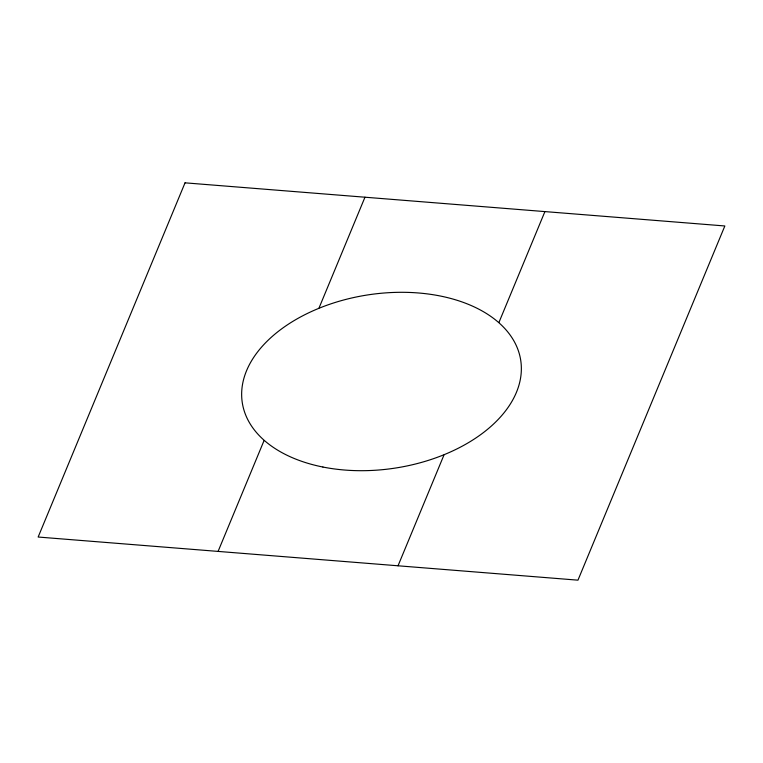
<?xml version="1.0" encoding="UTF-8"?>
<svg xmlns="http://www.w3.org/2000/svg" width="763" height="763" viewBox="0 0 763 763"><rect width="100%" height="100%" fill="white"/><g stroke="black" fill="none" stroke-linecap="round" stroke-linejoin="round"><path stroke-width="1.14" d="M218.084 551.411L263.988 440.718M319.068 307.899L364.972 197.207M398.028 565.793L443.932 455.101M499.012 322.282L544.916 211.589M185.037 182.834L38.15 537.028L577.963 580.166L724.85 225.972L185.037 182.834M322.911 467.032A140.831 87.669 -8.6 0 0 520.776 360.661A140.831 87.669 -8.6 0 0 300.813 316.807A140.831 87.669 -8.6 0 0 322.911 467.032"/></g></svg>
